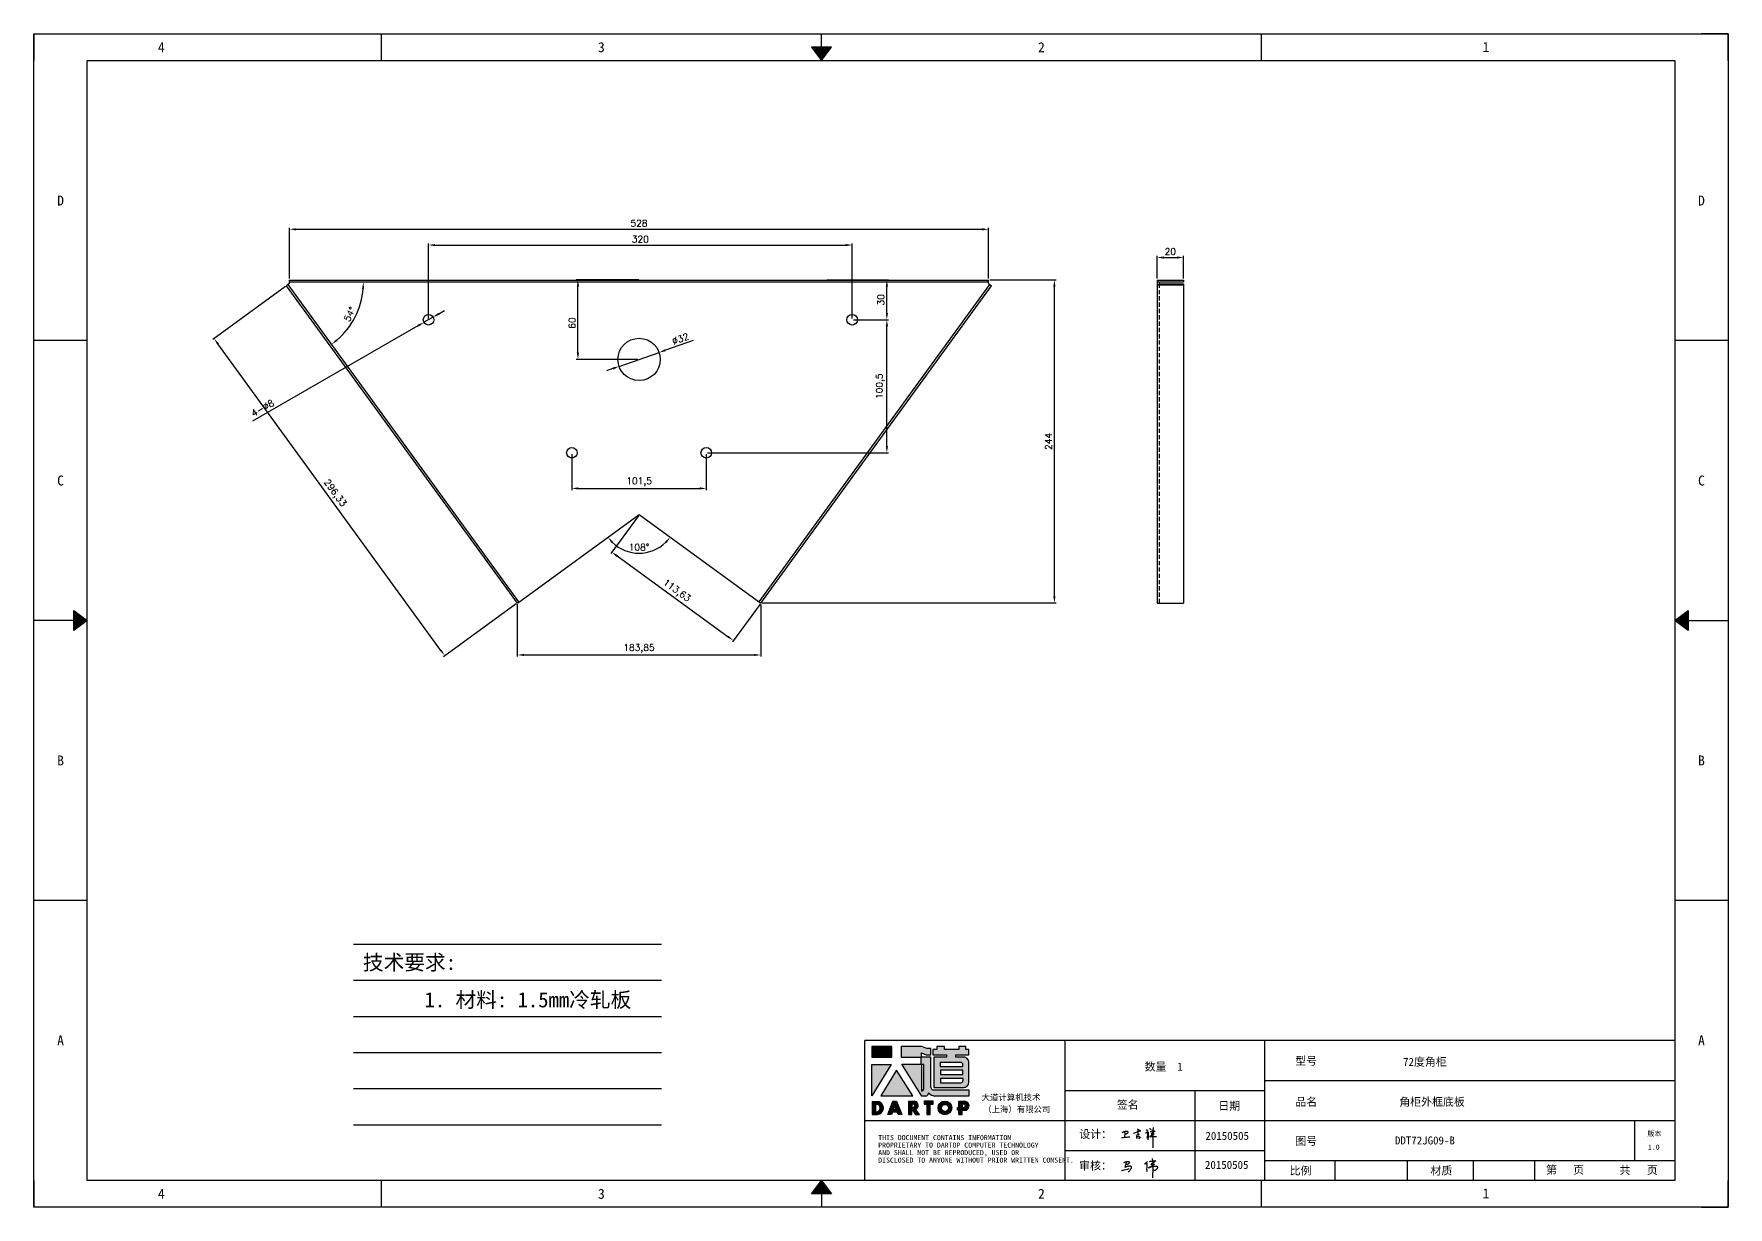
# Model space of a CAD drawing. Header units: millimetres. Extents: x -43476 to -13830, y -16942 to 55335.
# Drawn here: x -33685 to -32405, y 25334 to 26220 of the extents above; entities that cross this region are included whole.
import ezdxf
from ezdxf.enums import TextEntityAlignment as Align

# ---------------------------------------------------------------- set-up
doc = ezdxf.new("R2010")
doc.units = ezdxf.units.MM
doc.linetypes.add('DOT', pattern=[0.25, 0, -0.25])
doc.linetypes.add('HIDDEN2', pattern=[4.7625, 3.175, -1.5875])
for name, color, linetype in [('4', 7, 'Continuous'), ('hidden', 3, 'HIDDEN2'), ('print', 30, 'Continuous')]:
    doc.layers.add(name, color=color, linetype=linetype)
doc.layers.add('dim', color=2, linetype='Continuous', lineweight=9)
doc.styles.add('Dartop', font='')
doc.styles.add('HZ', font='')
doc.styles.add('hzHT', font='simhei.ttf')
doc.styles.get("Standard").update_dxf_attribs({"font": 'txt', "bigfont": 'gbcbig.shx'})
doc.styles.get('Dartop').set_extended_font_data('FangSong_GB2312')
doc.styles.get('HZ').set_extended_font_data('SimSun')
doc.dimstyles.new('small', dxfattribs={"dimtxt": 5, "dimasz": 5, "dimexe": 1.25, "dimexo": 1, "dimgap": 2, "dimtad": 1, "dimtxsty": 'Standard', "dimcen": 2.5, "dimadec": 0, "dimazin": 0, "dimtfac": 1, "dimtmove": 0, "dimatfit": 3, "dimfxl": 0, "dimarcsym": 0})

# ---------------------------------------------------------------- blocks, each defined once
blk = doc.blocks.new('*U5')
at = {"color": 254, "linetype": 'Continuous', "extrusion": (0, 0, -1)}
for points in [[(-17, 0.333), (-16.812, 0.25), (-17, 0.5)], [(-17, 0.333), (-17.188, 0.25), (-16.812, 0.25)], [(-17, 0.333), (-17, 0.5), (-17.188, 0.25)]]:
    blk.add_solid(points, dxfattribs=at)
blk = doc.blocks.new('*U4')
at = {"color": 254, "linetype": 'Continuous', "extrusion": (0, 0, -1)}
for points in [[(-33.167, 11), (-33, 11), (-33.25, 11.188)], [(-33.167, 11), (-33.25, 11.188), (-33.25, 10.812)], [(-33.167, 11), (-33.25, 10.812), (-33, 11)]]:
    blk.add_solid(points, dxfattribs=at)
blk = doc.blocks.new('*U6')
at = {"color": 254, "linetype": 'Continuous'}
for points in [[(17, 21.667), (17.188, 21.75), (16.812, 21.75)], [(17, 21.667), (16.812, 21.75), (17, 21.5)], [(17, 21.667), (17, 21.5), (17.188, 21.75)]]:
    blk.add_solid(points, dxfattribs=at)
blk = doc.blocks.new('*U3')
at = {"color": 254, "linetype": 'Continuous', "extrusion": (0, 0, -1)}
for points in [[(-0.833, 11), (-0.75, 10.812), (-0.75, 11.188)], [(-0.833, 11), (-0.75, 11.188), (-1, 11)], [(-0.833, 11), (-1, 11), (-0.75, 10.812)]]:
    blk.add_solid(points, dxfattribs=at)
blk = doc.blocks.new('dadao')
for p, q in [((48, 19.2), (44.9, 10.4)), ((44.9, 10.4), (51.2, 10.4)), ((51.2, 10.4), (48, 19.2))]:
    blk.add_line(p, q)
for points in [[(41.8, 121.6), (41.8, 143.7), (-0.4, 143.7), (-0.4, 121.6), (41.8, 121.6)], [(104.8, 122), (104.8, 130.3), (114.1, 126.3), (124.2, 126.3), (124.2, 139.6), (115.9, 139.6), (105.1, 143.9), (61.5, 143.9)], [(61.7, 144), (61.7, 121.3), (103.9, 121.3)], [(113.4, 38.7), (105.1, 38.7), (63, 106.5), (103.9, 106.5), (103.9, 120.9), (103.9, 121.3)], [(109.7, 53.6), (109.7, 106.2), (104.3, 106.2), (104.3, 50.4), (106.6, 50.4)], [(144.6, 94.4), (144.6, 84.8), (192, 84.8), (192, 94.1), (144.9, 94.1)], [(120.2, 45), (119.5, 45), (119.5, 44.6)], [(0, 28), (0, 0), (11.8, 0)], [(0.1, 28), (14, 28)], [(7.1, 21.8), (7.1, 6.1), (12, 6.1)], [(7.1, 21.8), (11.4, 21.8)], [(76.8, 28.2), (76.8, 0), (84.1, 0), (84.1, 11.1), (91.6, -0.1), (100.3, -0.1), (91.7, 11.1)], [(76.8, 28.2), (90.6, 28.2)], [(84, 22.7), (84, 15.3), (87.2, 15.3)], [(84, 22.7), (87.3, 22.7)], [(183.7, 0), (183.7, 9.6), (180.6, 9.6), (180.6, 14.9), (183.8, 14.9), (183.8, 28.1), (196.1, 28.1), (196.5, 28.1)], [(183.7, 0), (190.9, 0), (190.9, 9.6), (198.8, 9.6)], [(194.9, 22.3), (190.8, 22.3), (190.8, 15), (194.4, 15)]]:
    blk.add_lwpolyline(points)
blk.add_lwpolyline([(137.1, 144.2), (137.1, 137.9), (128.3, 137.9), (128.3, 126.5), (157.3, 126.5), (157.3, 121.5), (130.3, 121.5), (130.3, 57.5), (194.4, 57.5, 0.414214), (204.4, 67.5), (204.4, 111.3, 0.414214), (194.4, 121.3), (177.5, 121.3), (177.5, 126.3), (204.7, 126.3), (204.7, 137.7), (198.2, 137.7), (198.2, 143.9), (183.3, 143.9), (183.3, 138), (153, 138), (153, 144.2), (137.1, 144.2)], format="xyb", close=True)
for points in [[(104.8, 122), (123.4, 122), (123.4, 60, 0.414214), (131.4, 52), (204.8, 52), (204.8, 39.1), (131.7, 39.1)], [(144.3, 110.8), (144.3, 101.8), (192.3, 101.8), (192.3, 105.5, 0.414214), (187.3, 110.5), (144.3, 110.5)], [(144.6, 77), (144.6, 67.5), (187.6, 67.5, 0.414214), (192.6, 72.5), (192.6, 76.4), (144.6, 76.4)]]:
    blk.add_lwpolyline(points, format="xyb")
for points in [[(-0.3, 106.2), (40.4, 106.2), (-0.3, 39.7), (-0.3, 106.2)], [(51.7, 94.1), (18.4, 39.3), (86.2, 39.3)], [(43.8, 28.2), (51.8, 28.2), (62.6, -0.1), (55, -0.1), (53.2, 5), (42.9, 5), (41.1, 0), (33.6, 0)], [(110, 28.1), (110, 21.9), (116, 21.9), (116, -0.1), (123.2, -0.1), (123.2, 22), (129.2, 22), (129.2, 28.1), (110, 28.1)]]:
    blk.add_lwpolyline(points, close=True)
for radius in [14.5, 7.44]:
    blk.add_circle((154.2, 14.2), radius)
for centre, radius, start, end in [((99.2, 60.7), 12.6, 305.6399, 325.969), ((111.6, 46.7), 8.19, 282.9811, 347.6627), ((136, 61.7), 22.9, 226.7358, 259.3209), ((8.5, 13.9), 8.49, 294.2143, 69.7177), ((9.6, 14.2), 14.4, 278.6604, 72.3203), ((86.4, 19), 3.8, 282.527, 76.7196), ((88.6, 19.4), 8.95, 290.6073, 77.2124), ((193.7, 18.7), 3.8, 280.9891, 72.5513), ((195.7, 18.6), 9.51, 288.8959, 85.2442)]:
    blk.add_arc(centre, radius, start, end)
blk = doc.blocks.new('h')
for p, q in [((20768.1, -2360.9), (20773, -2359.1)), ((20769.5, -2366.9), (20769.8, -2370.6)), ((20769.8, -2370.6), (20770.9, -2378)), ((20770.9, -2378), (20771.5, -2370.6)), ((20772.4, -2369.3), (20774.9, -2367.8)), ((20773, -2359.1), (20784.1, -2355.2)), ((20773.3, -2331.8), (20775.3, -2338.7)), ((20789.1, -2340.9), (20773.5, -2331.9)), ((20775.3, -2338.7), (20775.6, -2351.2)), ((20775.6, -2351.2), (20775.5, -2357.3)), ((20782.2, -2369.2), (20780, -2377.1)), ((20780, -2377.1), (20788.3, -2371.3)), ((20780.1, -2366.4), (20780.8, -2366.4)), ((20781.9, -2367.4), (20782.2, -2369.2)), ((20845.7, -2343.5), (20848.4, -2353)), ((20848.9, -2370.3), (20847.9, -2424)), ((20848.4, -2353), (20848.9, -2370.3))]:
    blk.add_line(p, q)
for points in [[(20696.6, -2372.4, 0.002073), (20710.6, -2371.9, 0.016137), (20719.6, -2371.3, 0.008314), (20736.9, -2369.3)], [(20699.1, -2348.2, -0.029745), (20704.6, -2345.4, -0.046842), (20708.4, -2344.2, -0.00919), (20714.3, -2343, -0.018517), (20717.2, -2342.5, -0.037841), (20720.3, -2342.4, -0.039541), (20723.2, -2342.8, -0.149785), (20726, -2344.3, -0.204935), (20726.9, -2346.6, -0.074872), (20726.5, -2348.3, -0.061615), (20725.6, -2350.3, -0.034204), (20723.8, -2352.6, -0.045776), (20722.3, -2354.1, -0.054985), (20720.4, -2355.3, -0.036348), (20717.3, -2356.5, -0.067752), (20715.7, -2356.8, -0.043553), (20713.2, -2356.7)], [(20755, -2351.9, -0.024077), (20759.9, -2350.1, -0.013147), (20768.7, -2346.5, -0.00522), (20775.4, -2344.1, -0.018517), (20777.3, -2343.4, -0.008274), (20786.3, -2341, -0.039541), (20788.3, -2340.8, -0.079216), (20789.4, -2341, -0.204935)], [(20813.5, -2350.1, 0.007348), (20815.9, -2348.7, 0.008421), (20818, -2347.3, 0.009459), (20819.7, -2346.2, -0.016325), (20820.7, -2345.5, -0.173771), (20821.8, -2345.3, -0.085159), (20823.9, -2346, -0.125883), (20826, -2347.9, -0.160659), (20826.6, -2350.1, -0.010447), (20826.5, -2352.3, -0.008247), (20826.2, -2355.1, -0.002698), (20825.3, -2374, 0.001562), (20823.9, -2383.7, 0.016137)], [(20816.8, -2335, -0.053561), (20819.6, -2336.1, -0.075272), (20821.3, -2337.3, -0.005295), (20822.5, -2338.5, -0.009337), (20823.1, -2339.1, -0.026146), (20823.7, -2339.8, -0.016644), (20824.5, -2340.9)], [(20832.1, -2329.2, -0.053561), (20834.9, -2330.3, -0.075272), (20836.7, -2331.5, -0.005295), (20837.8, -2332.6, -0.009337), (20838.5, -2333.3, -0.026146), (20839, -2334, -0.016644), (20839.8, -2335.1)], [(20836, -2343.7, -0.02797), (20842.1, -2342.6, -0.048868), (20845.6, -2342.2, -0.00919), (20851.1, -2341.4, -0.018517), (20853.9, -2341.1, -0.037841), (20856.7, -2341.2, -0.039541), (20859.4, -2341.6, -0.018282), (20840.6, -2354.7, -0.000937)], [(20847.6, -2340.2, 0.021784), (20849.6, -2335.9, 0.028296), (20850.8, -2332.4, 0.008136), (20851.9, -2328.2, 0.028913), (20852.2, -2327, 0.08193), (20852.1, -2325.9, 0.075058), (20851.7, -2324.7, 0.275043)]]:
    blk.add_lwpolyline(points, format="xyb")
for points in [[(20711.3, -2343.5), (20711.3, -2343.5), (20711.5, -2355.8), (20710.7, -2368), (20710.6, -2371.9)], [(20821.5, -2350.6), (20822.4, -2359.2), (20822.2, -2364.9), (20821.7, -2369), (20821.3, -2376.3), (20823.6, -2368.5), (20827.2, -2366.3), (20829.5, -2366.3)], [(20840.6, -2354.7), (20850, -2354.7), (20855, -2354.3), (20845.9, -2361.1), (20840.5, -2364), (20833, -2367.5), (20863.2, -2367.4), (20865.9, -2367.3)]]:
    blk.add_lwpolyline(points)
for centre, radius, start, end in [((20773.7, -2371.2), 2.3, 121.9907, 163.60158), ((20787.5, -2406), 40.3, 100.61827, 108.24823), ((20780.8, -2367.6), 1.15, 9.4675, 90)]:
    blk.add_arc(centre, radius, start, end)
blk = doc.blocks.new('*D198')
at = {"layer": 'Defpoints', "color": 0}
for p in [(-32816.2, 26051.3), (-32836.2, 26034.3), (-32816.2, 26034.3)]:
    blk.add_point(p, dxfattribs=at)
at = {"layer": 'dim', "color": 0, "lineweight": -2}
for p, q in [((-32836.2, 26035.3), (-32836.2, 26052.5)), ((-32831.2, 26051.3), (-32821.2, 26051.3)), ((-32816.2, 26035.3), (-32816.2, 26052.5))]:
    blk.add_line(p, q, dxfattribs=at)
at = {"layer": 'dim', "color": 0}
for points in [[(-32831.2, 26052.1), (-32831.2, 26050.4), (-32836.2, 26051.3)], [(-32821.2, 26052.1), (-32821.2, 26050.4), (-32816.2, 26051.3)]]:
    blk.add_solid(points, dxfattribs=at)
at = {"layer": 'dim', "color": 0, "insert": (-32826.2, 26055.8), "char_height": 5, "attachment_point": 5}
blk.add_mtext('20', dxfattribs=at)
blk = doc.blocks.new('*D199')
at = {"layer": 'Defpoints', "color": 0}
for p in [(-33212.3, 25979.5), (-33242.5, 25969)]:
    blk.add_point(p, dxfattribs=at)
at = {"layer": 'dim', "color": 0, "lineweight": -2}
for p, q in [((-33242.5, 25969), (-33212.3, 25979.5)), ((-33186.5, 25988.5), (-33207.6, 25981.2)), ((-33247.3, 25967.4), (-33252, 25965.7))]:
    blk.add_line(p, q, dxfattribs=at)
at = {"layer": 'dim', "color": 0}
for points in [[(-33207.9, 25982), (-33207.3, 25980.4), (-33212.3, 25979.5)], [(-33247.5, 25968.2), (-33247, 25966.6), (-33242.5, 25969)]]:
    blk.add_solid(points, dxfattribs=at)
at = {"layer": 'dim', "color": 0, "insert": (-33196.2, 25989.9), "char_height": 5, "attachment_point": 5, "rotation": 19.1683}
blk.add_mtext('∅32', dxfattribs=at)
blk = doc.blocks.new('*D200')
at = {"layer": 'Defpoints', "color": 0}
for p in [(-33273.6, 26034.3), (-33226.5, 26034.3), (-33227.4, 25974.3)]:
    blk.add_point(p, dxfattribs=at)
at = {"layer": 'dim', "color": 0, "lineweight": -2}
for p, q in [((-33227.5, 26034.3), (-33274.9, 26034.3)), ((-33273.6, 25979.3), (-33273.6, 26029.3)), ((-33228.4, 25974.3), (-33274.9, 25974.3))]:
    blk.add_line(p, q, dxfattribs=at)
at = {"layer": 'dim', "color": 0}
for points in [[(-33274.5, 26029.3), (-33272.8, 26029.3), (-33273.6, 26034.3)], [(-33274.5, 25979.3), (-33272.8, 25979.3), (-33273.6, 25974.3)]]:
    blk.add_solid(points, dxfattribs=at)
at = {"layer": 'dim', "color": 0, "insert": (-33278.1, 26001.7), "char_height": 5, "attachment_point": 5, "rotation": 90}
blk.add_mtext('60', dxfattribs=at)
blk = doc.blocks.new('*D201')
at = {"layer": 'Defpoints', "color": 0}
for p in [(-33066.5, 26060.7), (-33386.5, 26004.3), (-33066.5, 26004.3)]:
    blk.add_point(p, dxfattribs=at)
at = {"layer": 'dim', "color": 0, "lineweight": -2}
for p, q in [((-33386.5, 26005.3), (-33386.5, 26061.9)), ((-33381.5, 26060.7), (-33071.5, 26060.7)), ((-33066.5, 26005.3), (-33066.5, 26061.9))]:
    blk.add_line(p, q, dxfattribs=at)
at = {"layer": 'dim', "color": 0}
for points in [[(-33381.5, 26061.5), (-33381.5, 26059.8), (-33386.5, 26060.7)], [(-33071.5, 26061.5), (-33071.5, 26059.8), (-33066.5, 26060.7)]]:
    blk.add_solid(points, dxfattribs=at)
at = {"layer": 'dim', "color": 0, "insert": (-33226.5, 26065.2), "char_height": 5, "attachment_point": 5}
blk.add_mtext('320', dxfattribs=at)
blk = doc.blocks.new('*D202')
at = {"layer": 'Defpoints', "color": 0}
for p in [(-33278.2, 25903.8), (-33176.7, 25903.8), (-33176.7, 25876.8)]:
    blk.add_point(p, dxfattribs=at)
at = {"layer": 'dim', "color": 0, "lineweight": -2}
for p, q in [((-33278.2, 25902.8), (-33278.2, 25875.6)), ((-33176.7, 25902.8), (-33176.7, 25875.6)), ((-33273.2, 25876.8), (-33181.7, 25876.8))]:
    blk.add_line(p, q, dxfattribs=at)
at = {"layer": 'dim', "color": 0}
for points in [[(-33273.2, 25877.7), (-33273.2, 25876), (-33278.2, 25876.8)], [(-33181.7, 25877.7), (-33181.7, 25876), (-33176.7, 25876.8)]]:
    blk.add_solid(points, dxfattribs=at)
at = {"layer": 'dim', "color": 0, "insert": (-33227.4, 25881.7), "char_height": 5, "attachment_point": 5}
blk.add_mtext('101,5', dxfattribs=at)
blk = doc.blocks.new('*D203')
at = {"layer": 'Defpoints', "color": 0}
for p in [(-33066.5, 26004.3), (-33040.3, 26004.3), (-33176.7, 25903.8)]:
    blk.add_point(p, dxfattribs=at)
at = {"layer": 'dim', "color": 0, "lineweight": -2}
for p, q in [((-33065.5, 26004.3), (-33039, 26004.3)), ((-33040.3, 25908.8), (-33040.3, 25999.3)), ((-33175.7, 25903.8), (-33039, 25903.8))]:
    blk.add_line(p, q, dxfattribs=at)
at = {"layer": 'dim', "color": 0}
for points in [[(-33041.1, 25999.3), (-33039.4, 25999.3), (-33040.3, 26004.3)], [(-33041.1, 25908.8), (-33039.4, 25908.8), (-33040.3, 25903.8)]]:
    blk.add_solid(points, dxfattribs=at)
at = {"layer": 'dim', "color": 0, "insert": (-33045.2, 25954), "char_height": 5, "attachment_point": 5, "rotation": 90}
blk.add_mtext('100,5', dxfattribs=at)
blk = doc.blocks.new('*D204')
at = {"layer": 'Defpoints', "color": 0}
for p in [(-33086.5, 26034.3), (-33040.3, 26034.3), (-33066.5, 26004.3)]:
    blk.add_point(p, dxfattribs=at)
at = {"layer": 'dim', "color": 0, "lineweight": -2}
for p, q in [((-33085.5, 26034.3), (-33039, 26034.3)), ((-33040.3, 26009.3), (-33040.3, 26029.3)), ((-33065.5, 26004.3), (-33039, 26004.3))]:
    blk.add_line(p, q, dxfattribs=at)
at = {"layer": 'dim', "color": 0}
for points in [[(-33041.1, 26029.3), (-33039.4, 26029.3), (-33040.3, 26034.3)], [(-33041.1, 26009.3), (-33039.4, 26009.3), (-33040.3, 26004.3)]]:
    blk.add_solid(points, dxfattribs=at)
at = {"layer": 'dim', "color": 0, "insert": (-33044.8, 26019.3), "char_height": 5, "attachment_point": 5, "rotation": 90}
blk.add_mtext('30', dxfattribs=at)
blk = doc.blocks.new('*D205')
at = {"layer": 'Defpoints', "color": 0}
for p in [(-33383, 26006.3), (-33389.9, 26002.3)]:
    blk.add_point(p, dxfattribs=at)
at = {"layer": 'dim', "color": 0, "lineweight": -2}
for p, q in [((-33383, 26006.3), (-33389.9, 26002.3)), ((-33378.6, 26008.7), (-33374.3, 26011.2)), ((-33519.2, 25928), (-33394.3, 25999.8))]:
    blk.add_line(p, q, dxfattribs=at)
at = {"layer": 'dim', "color": 0}
for points in [[(-33379.1, 26009.5), (-33378.2, 26008), (-33383, 26006.3)], [(-33394.7, 26000.5), (-33393.8, 25999.1), (-33389.9, 26002.3)]]:
    blk.add_solid(points, dxfattribs=at)
at = {"layer": 'dim', "color": 0, "insert": (-33511.8, 25937.5), "char_height": 5, "attachment_point": 5, "rotation": 29.864}
blk.add_mtext('4-∅8', dxfattribs=at)
blk = doc.blocks.new('*D322')
at = {"layer": 'Defpoints', "color": 0}
for p in [(-32963.5, 26072.6), (-33491.5, 26034.3), (-32963.5, 26034.3)]:
    blk.add_point(p, dxfattribs=at)
at = {"layer": 'dim', "color": 0, "lineweight": -2}
for p, q in [((-33491.5, 26035.3), (-33491.5, 26073.8)), ((-33486.5, 26072.6), (-32968.5, 26072.6)), ((-32963.5, 26035.3), (-32963.5, 26073.8))]:
    blk.add_line(p, q, dxfattribs=at)
at = {"layer": 'dim', "color": 0}
for points in [[(-33486.5, 26073.4), (-33486.5, 26071.7), (-33491.5, 26072.6)], [(-32968.5, 26073.4), (-32968.5, 26071.7), (-32963.5, 26072.6)]]:
    blk.add_solid(points, dxfattribs=at)
at = {"layer": 'dim', "color": 0, "insert": (-33227.5, 26077.1), "char_height": 5, "attachment_point": 5}
blk.add_mtext('528', dxfattribs=at)
blk = doc.blocks.new('*D323')
at = {"layer": 'Defpoints', "color": 0}
for p in [(-32963.5, 26034.3), (-32913.7, 26034.3), (-33135.5, 25790.3)]:
    blk.add_point(p, dxfattribs=at)
at = {"layer": 'dim', "color": 0, "lineweight": -2}
for p, q in [((-32962.5, 26034.3), (-32912.5, 26034.3)), ((-32913.7, 25795.3), (-32913.7, 26029.3)), ((-33134.5, 25790.3), (-32912.5, 25790.3))]:
    blk.add_line(p, q, dxfattribs=at)
at = {"layer": 'dim', "color": 0}
for points in [[(-32914.6, 26029.3), (-32912.9, 26029.3), (-32913.7, 26034.3)], [(-32914.6, 25795.3), (-32912.9, 25795.3), (-32913.7, 25790.3)]]:
    blk.add_solid(points, dxfattribs=at)
at = {"layer": 'dim', "color": 0, "insert": (-32918.2, 25912.3), "char_height": 5, "attachment_point": 5, "rotation": 90}
blk.add_mtext('244', dxfattribs=at)
blk = doc.blocks.new('*D324')
at = {"layer": 'Defpoints', "color": 0}
for p in [(-33493.6, 26030), (-33548.5, 25990.1), (-33319.4, 25790.3)]:
    blk.add_point(p, dxfattribs=at)
at = {"layer": 'dim', "color": 0, "lineweight": -2}
for p, q in [((-33494.4, 26029.4), (-33549.5, 25989.4)), ((-33377.2, 25754.5), (-33545.5, 25986.1)), ((-33320.2, 25789.7), (-33375.2, 25749.7))]:
    blk.add_line(p, q, dxfattribs=at)
at = {"layer": 'dim', "color": 0}
for points in [[(-33544.8, 25986.5), (-33546.2, 25985.6), (-33548.5, 25990.1)], [(-33376.5, 25754.9), (-33377.8, 25754), (-33374.2, 25750.4)]]:
    blk.add_solid(points, dxfattribs=at)
at = {"layer": 'dim', "color": 0, "insert": (-33457.4, 25873.1), "char_height": 5, "attachment_point": 5, "rotation": 306.0142}
blk.add_mtext('296,33', dxfattribs=at)
blk = doc.blocks.new('*D325')
at = {"layer": 'Defpoints', "color": 0}
for p in [(-33227.5, 25857), (-33227.5, 25857), (-33236.4, 25829.4), (-33319.4, 25790.3), (-33135.5, 25790.3)]:
    blk.add_point(p, dxfattribs=at)
at = {"layer": 'dim', "color": 0, "lineweight": -2}
blk.add_arc((-33227.5, 25857), 29.1, 225.8449, 314.1564, dxfattribs=at)
at = {"layer": 'dim', "color": 0}
for points in [[(-33248.3, 25835.6), (-33247.1, 25836.7), (-33251, 25839.9)], [(-33207.8, 25836.7), (-33206.6, 25835.6), (-33203.9, 25839.9)]]:
    blk.add_solid(points, dxfattribs=at)
at = {"layer": 'dim', "color": 0, "insert": (-33227.5, 25832.4), "char_height": 5, "attachment_point": 5, "rotation": 0.0006}
blk.add_mtext('108°', dxfattribs=at)
blk = doc.blocks.new('*D326')
at = {"layer": 'Defpoints', "color": 0}
for p in [(-33319.4, 25790.3), (-33135.5, 25790.2), (-33135.5, 25751)]:
    blk.add_point(p, dxfattribs=at)
at = {"layer": 'dim', "color": 0, "lineweight": -2}
for p, q in [((-33319.4, 25789.3), (-33319.4, 25749.8)), ((-33135.5, 25789.2), (-33135.5, 25749.8)), ((-33314.4, 25751), (-33140.5, 25751))]:
    blk.add_line(p, q, dxfattribs=at)
at = {"layer": 'dim', "color": 0}
for points in [[(-33314.4, 25751.8), (-33314.4, 25750.2), (-33319.4, 25751)], [(-33140.5, 25751.8), (-33140.5, 25750.2), (-33135.5, 25751)]]:
    blk.add_solid(points, dxfattribs=at)
at = {"layer": 'dim', "color": 0, "insert": (-33227.5, 25755.9), "char_height": 5, "attachment_point": 5}
blk.add_mtext('183,85', dxfattribs=at)
blk = doc.blocks.new('*D327')
at = {"layer": 'Defpoints', "color": 0}
for p in [(-33227.5, 25857), (-33135.5, 25790.2), (-33156.1, 25761.9)]:
    blk.add_point(p, dxfattribs=at)
at = {"layer": 'dim', "color": 0, "lineweight": -2}
for p, q in [((-33228, 25856.2), (-33248.8, 25827.7)), ((-33244, 25825.8), (-33160.2, 25764.8)), ((-33136.1, 25789.4), (-33156.9, 25760.9))]:
    blk.add_line(p, q, dxfattribs=at)
at = {"layer": 'dim', "color": 0}
for points in [[(-33243.5, 25826.4), (-33244.5, 25825.1), (-33248, 25828.7)], [(-33159.7, 25765.5), (-33160.7, 25764.2), (-33156.1, 25761.9)]]:
    blk.add_solid(points, dxfattribs=at)
at = {"layer": 'dim', "color": 0, "insert": (-33199.2, 25799.3), "char_height": 5, "attachment_point": 5, "rotation": 323.9858}
blk.add_mtext('113,63', dxfattribs=at)
blk = doc.blocks.new('*D328')
at = {"layer": 'Defpoints', "color": 0}
for p in [(-33492.4, 26030.8), (-33491.5, 26032.8), (-32963.5, 26032.8), (-33446.8, 25998.6), (-33318.2, 25791.1)]:
    blk.add_point(p, dxfattribs=at)
at = {"layer": 'dim', "color": 0, "lineweight": -2}
blk.add_arc((-33493.8, 26032.8), 58.2, 310.9418, 355.0724, dxfattribs=at)
at = {"layer": 'dim', "color": 0}
for points in [[(-33436.7, 26027.8), (-33435.1, 26027.7), (-33435.7, 26032.8)], [(-33455.2, 25988.2), (-33456.2, 25989.5), (-33459.6, 25985.7)]]:
    blk.add_solid(points, dxfattribs=at)
at = {"layer": 'dim', "color": 0, "insert": (-33446, 26008.4), "char_height": 5, "attachment_point": 5, "rotation": 63.0071}
blk.add_mtext('54°', dxfattribs=at)

msp = doc.modelspace()

# ---------------------------------------------------------------- hatches: boundary and pattern name
for points in [[(-33036.522, 25455.097), (-33051.589, 25455.097), (-33051.589, 25447.224), (-33036.522, 25447.224)], [(-33037.007, 25441.716), (-33051.549, 25441.716), (-33051.549, 25417.973)], [(-33032.976, 25437.408), (-33044.864, 25417.815), (-33020.658, 25417.815)], [(-33005.288, 25413.806), (-33012.167, 25413.806), (-33012.167, 25411.624), (-33010.021, 25411.624), (-33010.021, 25403.759), (-33007.451, 25403.759), (-33007.451, 25411.629), (-33005.288, 25411.629)]]:
    msp.add_hatch(color=0).paths.add_polyline_path(points)
h = msp.add_hatch(color=0)
h.paths.add_polyline_path([(-33014.005, 25450.312), (-33010.68, 25448.876), (-33007.085, 25448.876), (-33007.085, 25453.634), (-33010.051, 25453.634), (-33013.915, 25455.16), (-33029.403, 25455.16), (-33029.403, 25447.113), (-33014.334, 25447.113), (-33014.334, 25446.95), (-33014.334, 25441.807), (-33028.946, 25441.807), (-33013.916, 25417.619), (-33010.94, 25417.619, 0.27937482), (-33008.767, 25419.731), (-33008.767, 25419.843), (-33008.505, 25419.843, 0.14314537), (-33004.408, 25417.758), (-32978.291, 25417.758), (-32978.291, 25422.345), (-33004.519, 25422.345, -0.41421356), (-33007.376, 25425.202), (-33007.376, 25447.367), (-33014.005, 25447.367)])
h.paths.add_polyline_path([(-33014.182, 25441.704), (-33012.267, 25441.703), (-33012.267, 25422.93, -0.08893574), (-33013.377, 25421.789), (-33014.189, 25421.789)], flags=16)
h = msp.add_hatch(color=0)
h.paths.add_polyline_path([(-32978.336, 25452.968), (-32980.659, 25452.968), (-32980.659, 25455.178), (-32985.971, 25455.178), (-32985.971, 25453.078), (-32996.814, 25453.078), (-32996.814, 25455.289), (-33002.494, 25455.289), (-33002.494, 25453.037), (-33005.632, 25453.037), (-33005.632, 25448.962), (-32995.276, 25448.962), (-32995.276, 25447.16), (-33004.926, 25447.16), (-33004.926, 25424.34), (-32982.017, 25424.34, 0.41421356), (-32978.446, 25427.911), (-32978.446, 25443.539, 0.41421356), (-32982.017, 25447.11), (-32988.073, 25447.11), (-32988.073, 25448.878), (-32978.336, 25448.878)])
h.paths.add_polyline_path([(-32984.547, 25443.241, -0.41421356), (-32982.762, 25441.455), (-32982.762, 25440.146), (-32999.913, 25440.146), (-32999.913, 25443.241)], flags=16)
h.paths.add_polyline_path([(-32982.873, 25437.383), (-32982.873, 25434.067), (-32999.802, 25434.067), (-32999.802, 25437.383)], flags=16)
h.paths.add_polyline_path([(-32982.651, 25431.082), (-32982.651, 25429.663, -0.41421356), (-32984.437, 25427.877), (-32999.802, 25427.877), (-32999.802, 25431.082)], flags=16)
h = msp.add_hatch(color=0)
h.paths.add_polyline_path([(-33046.453, 25413.77), (-33051.442, 25413.77), (-33051.442, 25403.789), (-33047.241, 25403.789, 0.79301591)])
h.paths.add_polyline_path([(-33047.167, 25405.975), (-33048.911, 25405.975), (-33048.911, 25411.585), (-33047.359, 25411.585, -0.67136089)], flags=16)
h = msp.add_hatch(color=0)
h.paths.add_polyline_path([(-33032.939, 25413.853), (-33035.786, 25413.853), (-33039.447, 25403.778), (-33036.75, 25403.778), (-33036.116, 25405.564), (-33032.462, 25405.564), (-33031.814, 25403.757), (-33029.095, 25403.757)])
h.paths.add_polyline_path([(-33033.16, 25407.488), (-33035.424, 25407.488), (-33034.313, 25410.654)], flags=16)
h = msp.add_hatch(color=0)
h.paths.add_polyline_path([(-33019.1, 25413.846), (-33024.006, 25413.846), (-33024.006, 25403.773), (-33021.413, 25403.773), (-33021.413, 25407.766), (-33018.748, 25403.737), (-33015.615, 25403.737), (-33018.682, 25407.741, 0.74405494)])
h.paths.add_polyline_path([(-33021.437, 25409.257), (-33021.437, 25411.902), (-33020.278, 25411.902, -0.79680897), (-33020.295, 25409.257)], flags=16)
h = msp.add_hatch(color=0)
h.paths.add_polyline_path([(-33001.548, 25408.845, 1), (-32991.205, 25408.845, 1)])
h.paths.add_polyline_path([(-32993.72, 25408.845, -1), (-32999.034, 25408.845, -1)], flags=16)
h = msp.add_hatch(color=0)
h.paths.add_polyline_path([(-32981.285, 25413.822), (-32981.433, 25413.822), (-32985.807, 25413.822), (-32985.807, 25409.121), (-32986.968, 25409.121), (-32986.968, 25407.213), (-32985.826, 25407.213), (-32985.826, 25403.79), (-32983.272, 25403.79), (-32983.272, 25407.226), (-32980.467, 25407.226, 0.81230381)])
h.paths.add_polyline_path([(-32983.31, 25409.134), (-32983.31, 25411.763), (-32981.857, 25411.763, -0.77821343), (-32982.005, 25409.134)], flags=16)

# ---------------------------------------------------------------- linework, layer by layer
at = {"color": 0, "linetype": 'DOT'}
for p, q in [((-33684.57, 26220.212), (-32424.984, 26220.212)), ((-33684.57, 25354.018), (-33684.57, 26200.068)), ((-32404.84, 26200.068), (-32404.84, 25354.018)), ((-32424.984, 25333.874), (-33684.57, 25333.874))]:
    msp.add_line(p, q, dxfattribs=at)
at = {"color": 0}
for p, q in [((-33684.57, 26220.212), (-33684.57, 26200.068)), ((-33422.114, 26200.068), (-33422.114, 26220.212)), ((-33089.737, 26210.14), (-33089.737, 26220.212)), ((-32757.361, 26200.068), (-32757.361, 26220.212)), ((-32404.84, 26220.212), (-32424.984, 26220.212)), ((-32404.84, 26200.068), (-32404.84, 26220.212)), ((-33644.282, 25354.018), (-33644.282, 26200.068)), ((-33644.282, 26200.068), (-32445.128, 26200.068)), ((-32445.128, 26200.068), (-32445.128, 25354.018)), ((-33644.282, 25988.555), (-33684.57, 25988.555)), ((-32404.84, 25988.555), (-32445.128, 25988.555)), ((-33654.354, 25777.043), (-33684.57, 25777.043)), ((-32435.056, 25777.043), (-32404.84, 25777.043)), ((-33644.282, 25565.531), (-33684.57, 25565.531)), ((-32404.84, 25565.531), (-32445.128, 25565.531)), ((-32445.128, 25459.775), (-33057.003, 25459.775)), ((-33057.003, 25354.018), (-33057.003, 25459.775)), ((-32905.923, 25459.775), (-32905.923, 25354.018)), ((-32754.843, 25354.018), (-32754.843, 25459.775)), ((-32754.843, 25429.559), (-32445.128, 25429.559)), ((-32905.923, 25422.005), (-32754.843, 25422.005)), ((-32807.721, 25422.005), (-32807.721, 25354.018)), ((-33057.003, 25399.343), (-32905.923, 25399.343)), ((-32905.923, 25399.343), (-32445.128, 25399.343)), ((-32475.344, 25369.126), (-32475.344, 25399.343)), ((-32905.923, 25376.681), (-32754.843, 25376.681)), ((-32754.843, 25369.126), (-32445.128, 25369.126)), ((-32701.689, 25354.018), (-32701.689, 25369.126)), ((-32646.91, 25354.018), (-32646.91, 25369.126)), ((-32597.112, 25354.018), (-32597.112, 25369.126)), ((-32550.884, 25354.018), (-32550.884, 25369.126)), ((-33684.57, 25354.018), (-33684.57, 25333.874)), ((-32445.128, 25354.018), (-33644.282, 25354.018)), ((-33422.114, 25333.874), (-33422.114, 25354.018)), ((-32757.361, 25333.874), (-32757.361, 25354.018)), ((-32404.84, 25333.874), (-32404.84, 25354.018)), ((-33089.737, 25343.946), (-33089.737, 25333.874)), ((-32424.984, 25333.874), (-32404.84, 25333.874))]:
    msp.add_line(p, q, dxfattribs=at)
for p, q in [((-33491.452, 26031.54), (-33493.634, 26029.953)), ((-33319.397, 25790.26), (-33493.634, 26029.953)), ((-33318.183, 25791.141), (-33492.421, 26030.835)), ((-33491.452, 26034.267), (-32963.452, 26034.267)), ((-33491.452, 26031.54), (-33491.452, 26034.267)), ((-33491.452, 26032.767), (-32963.452, 26032.767)), ((-33136.721, 25791.145), (-32962.482, 26030.838)), ((-33135.507, 25790.263), (-32961.269, 26029.956)), ((-33135.507, 25790.263), (-32961.269, 26029.956)), ((-32963.452, 26031.543), (-32963.452, 26034.267)), ((-32963.452, 26031.543), (-32961.269, 26029.956)), ((-32836.191, 26034.267), (-32836.191, 25790.263)), ((-32836.191, 26034.267), (-32816.191, 26034.267)), ((-32836.191, 26032.767), (-32816.191, 26032.767)), ((-32836.191, 26030.717), (-32816.191, 26030.717)), ((-32834.691, 26032.767), (-32834.691, 26031.468)), ((-32834.691, 26031.468), (-32816.191, 26031.468)), ((-32816.191, 26034.267), (-32816.191, 26032.767)), ((-32816.191, 26031.468), (-32816.191, 25790.263)), ((-33319.397, 25790.26), (-33227.452, 25857.023)), ((-33227.452, 25857.023), (-33135.507, 25790.263)), ((-32836.191, 25790.263), (-32816.191, 25790.263)), ((-32841.04, 25364.352), (-32842.525, 25363.548)), ((-32839.972, 25364.922), (-32841.04, 25364.352)), ((-32840.979, 25366.124), (-32839.092, 25366.124)), ((-32838.085, 25366.215), (-32839.972, 25364.922)), ((-32839.904, 25370.604), (-32839.471, 25366.983)), ((-32839.4, 25364.309), (-32839.56, 25355.99)), ((-32839.471, 25366.983), (-32839.4, 25364.309)), ((-32839.092, 25366.124), (-32838.085, 25366.215))]:
    msp.add_line(p, q)
for points in [[(-33089.737, 26200.068), (-33082.183, 26210.14), (-33097.291, 26210.14), (-33089.737, 26200.068)], [(-33644.282, 25777.043), (-33654.354, 25769.489), (-33654.354, 25784.597), (-33644.282, 25777.043)], [(-32445.128, 25777.043), (-32435.056, 25784.597), (-32435.056, 25769.489), (-32445.128, 25777.043)], [(-33089.737, 25354.018), (-33082.183, 25343.946), (-33097.291, 25343.946), (-33089.737, 25354.018)]]:
    msp.add_lwpolyline(points, close=True, dxfattribs=at)
for points in [[(-32861.392, 25367.43, -0.02974503), (-32860.528, 25367.863, -0.04684215), (-32859.943, 25368.051, -0.00919025), (-32859.031, 25368.235, -0.01851715), (-32858.573, 25368.301, -0.03784064), (-32858.101, 25368.316, -0.03954126), (-32857.653, 25368.26, -0.14978519), (-32857.214, 25368.021, -0.20493524), (-32857.08, 25367.674, -0.07487171), (-32857.131, 25367.401, -0.06161465), (-32857.28, 25367.098, -0.0342039), (-32857.55, 25366.741, -0.04577587), (-32857.792, 25366.51, -0.05498501), (-32858.085, 25366.326, -0.03634791), (-32858.569, 25366.133, -0.06775206), (-32858.812, 25366.092, -0.04355337), (-32859.194, 25366.111)], [(-32842.525, 25363.548, -0.02974503), (-32841.178, 25364.223, -0.04684215), (-32840.265, 25364.517, -0.00919025), (-32838.842, 25364.804, -0.01851715), (-32838.128, 25364.908, -0.03784064), (-32837.392, 25364.931, -0.03954126), (-32836.692, 25364.844, -0.14978519), (-32836.009, 25364.471, -0.20493524), (-32835.799, 25363.93, -0.07487171), (-32835.879, 25363.503, -0.06161465), (-32836.111, 25363.03, -0.0342039), (-32836.533, 25362.474, -0.04577587), (-32836.91, 25362.113, -0.05498501), (-32837.366, 25361.826, -0.03634791), (-32838.122, 25361.526, -0.06775206), (-32838.501, 25361.46, -0.04355337), (-32839.096, 25361.491)], [(-32841.906, 25368.351, -0.02797026), (-32840.685, 25368.576, -0.04886788), (-32839.978, 25368.652, -0.00919025), (-32838.866, 25368.816, -0.01851715), (-32838.31, 25368.867, -0.03784064), (-32837.739, 25368.855, -0.03954126), (-32837.202, 25368.76, -0.01828189), (-32840.979, 25366.124, -0.0009369)]]:
    msp.add_lwpolyline(points, format="xyb")
msp.add_lwpolyline([(-32859.488, 25368.147), (-32859.488, 25368.147), (-32859.776, 25366.377), (-32860.252, 25364.713), (-32860.562, 25363.691)])
for centre, radius in [((-33386.452, 26004.262), 4), ((-33066.452, 26004.262), 4), ((-33227.419, 25974.269), 16), ((-33278.169, 25903.759), 4), ((-33176.669, 25903.759), 4)]:
    msp.add_circle(centre, radius)
for centre, radius, start, end in [((-32857.973, 25360.587), 3.943, 102.47486, 113.202449), ((-32852.26, 25334.764), 30.39, 100.36867, 102.47486), ((-32856.381, 25357.29), 7.49, 96.125337, 100.36867), ((-32856.78, 25361.009), 3.75, 87.457037, 96.125337), ((-32856.766, 25361.323), 3.435, 78.399567, 87.457037), ((-32856.281, 25363.687), 1.022, 44.324655, 78.399567), ((-32855.956, 25364.005), 0.567, 357.998393, 44.324655), ((-32852.969, 25379.413), 14.915, 299.265464, 300.9495), ((-32819.179, 25254.388), 115.167, 102.46592, 103.2053), ((-32897.661, 25422.058), 76.257, 313.366132, 315.296084), ((-32844.027, 25366.352), 0.488, 52.375745, 91.291159), ((-33272.923, 25380.186), 429.463, 357.565664, 358.057278), ((-32844.195, 25366.428), 0.559, 357.196828, 33.705179), ((-32856.772, 25367.252), 13.166, 352.912546, 354.802684), ((-32851.833, 25366.803), 8.207, 354.802684, 357.196828), ((-32863.601, 25364.619), 3.193, 281.076982, 291.212632), ((-32933.802, 25649.571), 296.638, 283.91895, 284.971512), ((-32855.684, 25355.247), 9.752, 113.202449, 120.017497), ((-32858.608, 25363.124), 2.515, 283.816254, 294.030509), ((-32858.071, 25361.88), 1.16, 294.836428, 309.901134), ((-32873.536, 25376.148), 22.192, 316.919563, 320.58866), ((-32860.96, 25365.368), 5.643, 324.094808, 331.378357), ((-32856.581, 25363.154), 0.754, 319.573073, 337.48549), ((-32858.657, 25364.813), 3.388, 324.910666, 333.348429), ((-32857.009, 25364.197), 1.65, 326.76781, 340.871018), ((-32856.51, 25364.024), 1.122, 340.871018, 357.998393), ((-32603.178, 25325.591), 243.4, 171.410173, 171.768083)]:
    msp.add_arc(centre, radius, start, end)
at = {"layer": 'Defpoints'}
for p, q in [((-33443.074, 25532.574), (-33210.555, 25532.574)), ((-33443.074, 25505.274), (-33210.555, 25505.274)), ((-33443.074, 25505.274), (-33210.555, 25505.274)), ((-33443.074, 25477.974), (-33210.555, 25477.974)), ((-33443.074, 25450.674), (-33210.555, 25450.674)), ((-33443.074, 25423.374), (-33210.555, 25423.374)), ((-33443.074, 25396.074), (-33210.555, 25396.074))]:
    msp.add_line(p, q, dxfattribs=at)
at = {"layer": 'hidden'}
msp.add_line((-32834.691, 26031.468), (-32834.691, 25790.263), dxfattribs=at)
at = {"layer": 'print'}
msp.add_lwpolyline([(-33684.57, 26220.212), (-32404.84, 26220.212), (-32404.84, 25333.874), (-33684.57, 25333.874)], close=True, dxfattribs=at)

# ---------------------------------------------------------------- block references
at = {"color": 0, "linetype": 'Continuous', "xscale": 40.28805309813855, "yscale": 40.28805309843684, "zscale": 40.28805309843723}
for name, p in [('*U6', (-33774.634, 25333.874)), ('*U3', (-33684.57, 25333.874)), ('*U4', (-33774.634, 25333.874)), ('*U5', (-33774.634, 25333.874))]:
    msp.add_blockref(name, p, dxfattribs=at)
at = {"color": 0}
for name, p, xscale, yscale, zscale in [('dadao', (-33051.442, 25403.789), 0.3570986524328962, 0.3570986524601059, 0.3570986524634209), ('h', (-36069.833, 25754.142), 0.1549482039698633, 0.1549482039698633, 0.1549482039698633)]:
    msp.add_blockref(name, p, dxfattribs=dict(at, xscale=xscale, yscale=yscale, zscale=zscale))

# ---------------------------------------------------------------- texts
for s, height, style, p in [('4', 7.554, 'Dartop', (-33588.302, 26210.14)), ('3', 7.554, 'Dartop', (-33255.925, 26210.14)), ('2', 7.554, 'Dartop', (-32923.549, 26210.14)), ('1', 7.554, 'Dartop', (-32587.729, 26210.379)), ('D', 7.554, 'Dartop', (-33664.426, 26094.311)), ('D', 7.554, 'Dartop', (-32424.984, 26094.311)), ('C', 7.554, 'Dartop', (-33664.426, 25882.799)), ('C', 7.554, 'Dartop', (-32424.984, 25882.799)), ('B', 7.554, 'Dartop', (-33664.426, 25671.287)), ('B', 7.554, 'Dartop', (-32424.984, 25671.287)), ('A', 7.554, 'Dartop', (-33664.426, 25459.775)), ('A', 7.554, 'Dartop', (-32424.984, 25459.775)), ('数量  1', 6.0432, 'hzHT', (-32831.195, 25439.965)), ('型号', 6.0432, 'hzHT', (-32723.489, 25444.403)), ('72度角柜', 6.0432, 'hzHT', (-32633.873, 25443.627)), ('品名', 6.0432, 'hzHT', (-32723.489, 25413.379)), ('角柜外框底板', 6.0432, 'hzHT', (-32628.474, 25413.379)), ('签名', 6.0432, 'hzHT', (-32858.342, 25411.165)), ('日期', 6.0432, 'hzHT', (-32781.66, 25410.422)), ('20150505', 6.0432, 'hzHT', (-32783.211, 25387.702)), ('版本', 3.777, 'hzHT', (-32460.527, 25389.315)), ('图号', 6.0432, 'hzHT', (-32723.489, 25383.841)), ('DDT72JG09-B', 6.04321, 'hzHT', (-32633.873, 25384.235)), ('1.0', 3.777, 'Dartop', (-32460.982, 25379.221)), ('20150505', 6.0432, 'hzHT', (-32783.571, 25365.775)), ('比例', 6.0432, 'hzHT', (-32727.703, 25361.415)), ('材质', 6.0432, 'hzHT', (-32621.453, 25361.415)), ('第   页', 6.0432, 'hzHT', (-32527.969, 25362.042)), ('共   页', 6.0432, 'hzHT', (-32472.457, 25361.822)), ('4', 7.554, 'Dartop', (-33588.302, 25343.946)), ('3', 7.554, 'Dartop', (-33255.925, 25343.946)), ('2', 7.554, 'Dartop', (-32923.549, 25343.946)), ('1', 7.554, 'Dartop', (-32587.729, 25344.186))]:
    msp.add_text(s, height=height, dxfattribs=dict(at, style=style)).set_placement(p, align=Align.MIDDLE_CENTER)
at = {"style": 'HZ'}
for s, p in [('技术要求:', (-33400.847, 25518.796)), ('     1. 材料: 1.5mm冷轧板', (-33330.913, 25490.553))]:
    msp.add_text(s, height=11.466, dxfattribs=at).set_placement(p, align=Align.MIDDLE_CENTER)
at = {"color": 0, "style": 'hzHT'}
for s, height, p in [('设计：', 6.0432, (-32894.95, 25385.987)), ('THIS DOCUMENT CONTAINS INFORMATION', 3.777, (-33046.806, 25384.499)), ('PROPRIETARY TO DARTOP COMPUTER TECHNOLOGY', 3.777, (-33046.806, 25378.834)), ('AND SHALL NOT BE REPRODUCED, USED OR', 3.777, (-33046.806, 25373.168)), ('DISCLOSED TO ANYONE WITHOUT PRIOR WRITTEN CONSENT.', 3.777, (-33046.806, 25367.503)), ('审核：', 6.0432, (-32895.04, 25362.19))]:
    msp.add_text(s, height=height, dxfattribs=at).set_placement(p)
at = {"layer": '4', "color": 0, "style": 'hzHT'}
for s, p in [('大道计算机技术', (-32968.687, 25414.499)), ('（上海）有限公司', (-32967.547, 25405.466))]:
    msp.add_text(s, height=4.5324, dxfattribs=at).set_placement(p)

# ---------------------------------------------------------------- dimensions: what is measured, and where the dimension line sits
at = {"layer": 'dim'}
for base, p1, p2, picture, middle in [((-32963.452, 26072.571), (-33491.452, 26034.267), (-32963.452, 26034.267), '*D322', (-33227.452, 26077.071)), ((-32816.191, 26051.254), (-32836.191, 26034.267), (-32816.191, 26034.267), '*D198', (-32826.191, 26055.754)), ((-33176.669, 25876.817), (-33278.169, 25903.759), (-33176.669, 25903.759), '*D202', (-33227.419, 25881.734)), ((-33135.543, 25751.007), (-33319.397, 25790.26), (-33135.543, 25790.213), '*D326', (-33227.47, 25755.924))]:
    dim = msp.add_linear_dim(base=base, p1=p1, p2=p2, dimstyle='small', override={"dimpost": '\\X'}, dxfattribs=at)
    dim.commit()
    dim.dimension.update_dxf_attribs({"geometry": picture, "text_midpoint": middle})
dim = msp.add_linear_dim(base=(-33066.452, 26060.652), p1=(-33386.452, 26004.262), p2=(-33066.452, 26004.262), dimstyle='small', override={"dimpost": '\\X'}, dxfattribs=at)
dim.commit()
dim.dimension.update_dxf_attribs({"geometry": '*D201', "text_midpoint": (-33226.452, 26060.652), "dimtype": 160})
for p1, p2, distance, picture, middle in [((-33319.397, 25790.26), (-33493.634, 26029.953), 67.781, '*D324', (-33457.365, 25873.143)), ((-33227.452, 25857.023), (-33135.543, 25790.213), -35.002, '*D327', (-33199.187, 25799.283))]:
    dim = msp.add_aligned_dim(p1=p1, p2=p2, distance=distance, dimstyle='small', override={"dimpost": '\\X'}, dxfattribs=at)
    dim.commit()
    dim.dimension.update_dxf_attribs({"geometry": picture, "text_midpoint": middle})
for base, line1, line2, picture, middle in [((-33446.771, 25998.591), ((-33491.452, 26032.767), (-32963.452, 26032.767)), ((-33318.183, 25791.141), (-33492.421, 26030.835)), '*D328', (-33446.015, 26008.413)), ((-33236.443, 25829.359), ((-33227.452, 25857.023), (-33135.507, 25790.263)), ((-33319.397, 25790.26), (-33227.452, 25857.023)), '*D325', (-33227.452, 25832.435))]:
    dim = msp.add_angular_dim_2l(base=base, line1=line1, line2=line2, dimstyle='small', override={"dimpost": '\\X'}, dxfattribs=at)
    dim.commit()
    dim.dimension.update_dxf_attribs({"geometry": picture, "text_midpoint": middle})
dim = msp.add_linear_dim(base=(-33273.622, 26034.267), p1=(-33227.419, 25974.269), p2=(-33226.452, 26034.267), angle=90, dimstyle='small', override={"dimpost": '\\X'}, dxfattribs=at)
dim.commit()
dim.dimension.update_dxf_attribs({"geometry": '*D200', "text_midpoint": (-33273.622, 26001.738), "dimtype": 160})
for base, p1, p2, picture, middle in [((-32913.723, 26034.267), (-33135.507, 25790.263), (-32963.452, 26034.267), '*D323', (-32918.223, 25912.265)), ((-33040.2608, 26034.2665), (-33066.4518, 26004.2617), (-33086.4518, 26034.2665), '*D204', (-33044.7608, 26019.2641)), ((-33040.261, 26004.262), (-33176.669, 25903.759), (-33066.452, 26004.262), '*D203', (-33045.177, 25954.01))]:
    dim = msp.add_linear_dim(base=base, p1=p1, p2=p2, angle=90, dimstyle='small', override={"dimpost": '\\X'}, dxfattribs=at)
    dim.commit()
    dim.dimension.update_dxf_attribs({"geometry": picture, "text_midpoint": middle})
dim = msp.add_diameter_dim_2p(p1=(-33382.983, 26006.253), p2=(-33389.921, 26002.27), text='4-<>', dimstyle='small', override={"dimpost": '\\X'}, dxfattribs=at)
dim.commit()
dim.dimension.update_dxf_attribs({"geometry": '*D205', "text_midpoint": (-33509.523, 25933.595), "dimtype": 163})
dim = msp.add_diameter_dim_2p(p1=(-33242.532, 25969.015), p2=(-33212.306, 25979.522), dimstyle='small', override={"dimpost": '\\X'}, dxfattribs=at)
dim.commit()
dim.dimension.update_dxf_attribs({"geometry": '*D199', "text_midpoint": (-33196.152, 25989.902)})

doc.saveas('drawing.dxf')
